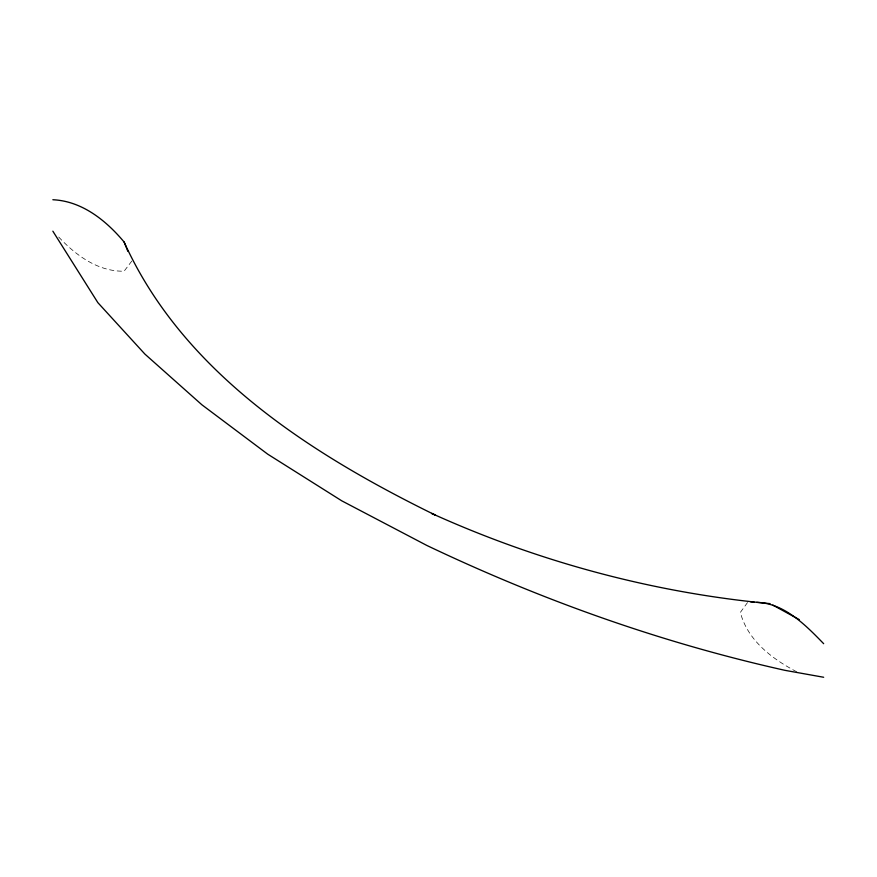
<?xml version="1.0" encoding="UTF-8"?>
<svg xmlns="http://www.w3.org/2000/svg" width="877" height="877" viewBox="0 0 877 877"><rect width="100%" height="100%" fill="white"/><g stroke="black" fill="none" stroke-linecap="round" stroke-linejoin="round"><path stroke-width="0.66" stroke-dasharray="4.38 3.29" d="M747.522 602.543L740.363 612.387C747.708 640.934 773.097 659.603 798.125 672.527M131.824 261.05L124.106 271.19C97.555 271.749 74.775 254.538 57.63 235.869"/><path stroke-width="1.32" d="M750.537 601.797L754.012 602.104M756.687 602.367C784.191 603.058 805.755 625.279 823.667 643.696M770.061 603.628C653.179 592.709 538.555 561.795 431.648 513.418L435.496 515.172C311.116 454.154 183.216 372.802 124.106 242.008C106.073 220.5 82.065 201.074 52.85 199.737M823.667 677.263L785.123 670.368C661.335 642.786 541.328 599.978 426.88 545.472L341.8 500.844L267.715 454.165L201.918 404.812L144.924 354.111L97.862 302.653L52.85 231.177M772.823 605.086L799.287 619.601M126.891 248.893L127.878 251.326M124.106 242.008L126.431 247.742"/></g></svg>
